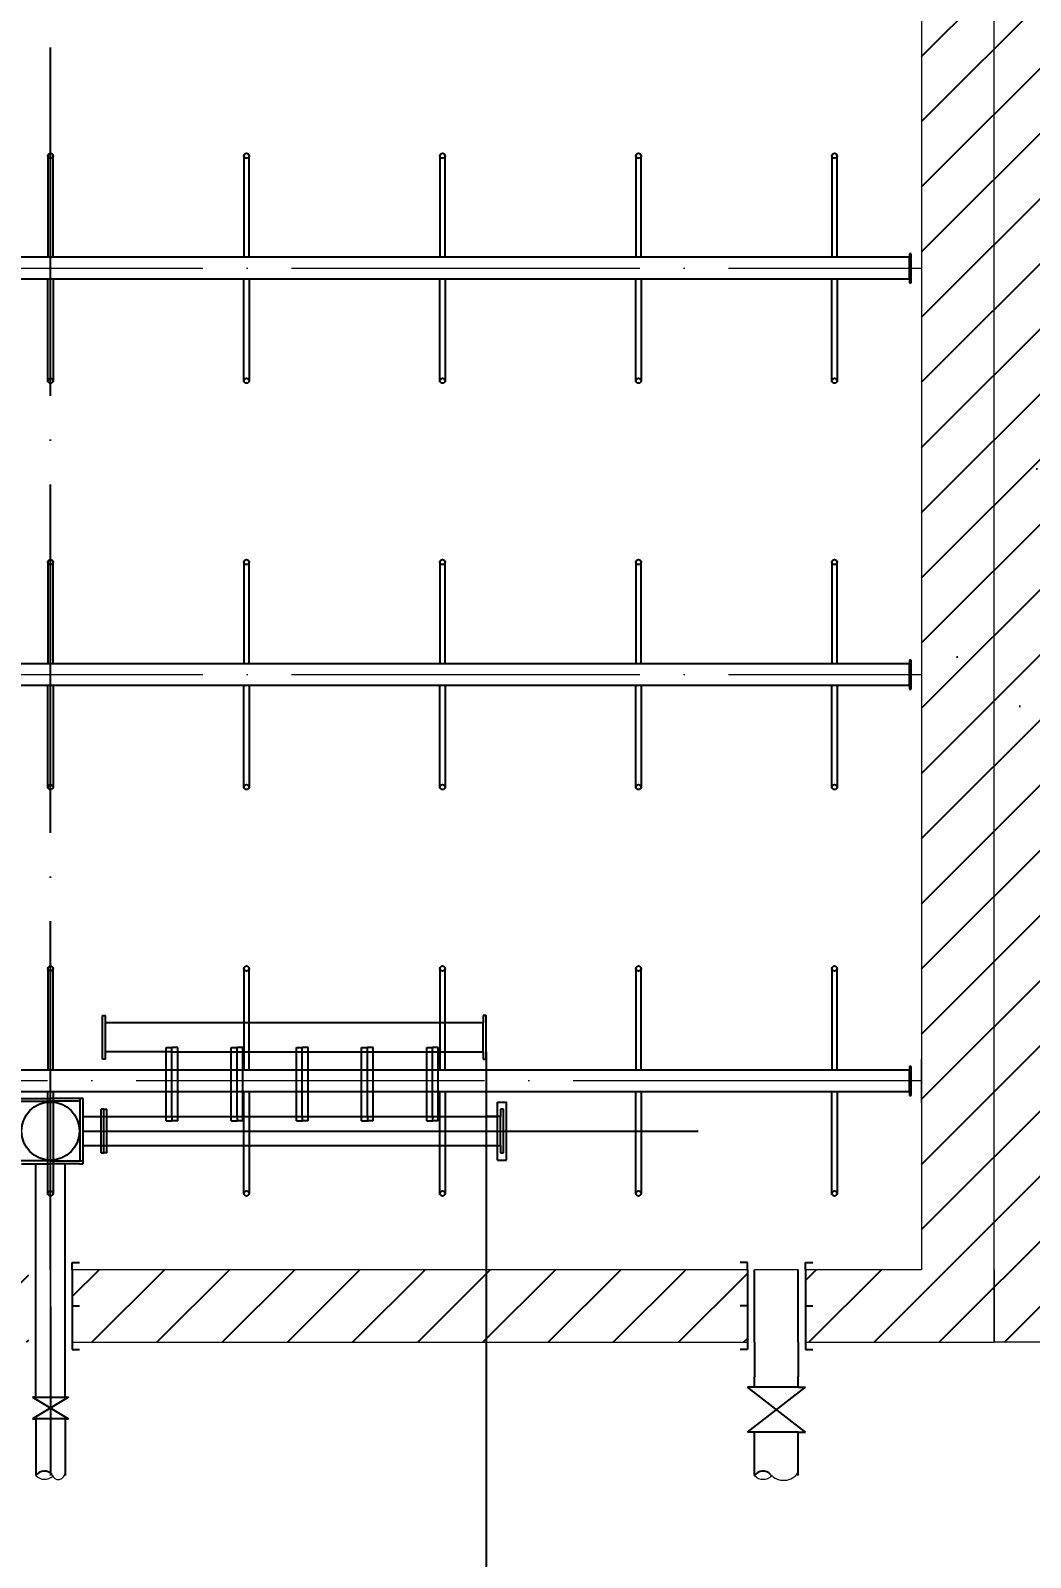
# Model space of a CAD drawing. Header units: millimetres. Extents: x 279 to 2876, y -494 to 1800.
# Drawn here: x 1067.2 to 1136.1, y 142.6 to 247.8 of the extents above; entities that cross this region are included whole.
import ezdxf

# ---------------------------------------------------------------- set-up
doc = ezdxf.new("R2010")
doc.units = ezdxf.units.MM
doc.linetypes.add('ACAD_ISO04W100', pattern=[30, 24, -3, 0, -3])
doc.layers.add('图层2', color=5, linetype='Continuous', lineweight=25, plot=False)
doc.layers.add('图层3', color=2, linetype='Continuous')
doc.styles.get("Standard").update_dxf_attribs({"font": 'txt', "bigfont": 'gbcbig.shx'})
doc.dimstyles.new('副本 ISO-25', dxfattribs={"dimtxt": 2.5, "dimasz": 2.5, "dimexe": 2, "dimexo": 2, "dimtad": 1, "dimlfac": 100, "dimtxsty": 'Standard', "dimblk": 'ARCHTICK', "dimcen": 2.5, "dimadec": 0, "dimazin": 0, "dimtfac": 1, "dimtmove": 0, "dimatfit": 3, "dimfxl": 1, "dimarcsym": 0})

# ---------------------------------------------------------------- blocks, each defined once
blk = doc.blocks.new('_ArchTick')
at = {"color": 0, "linetype": 'ByBlock', "const_width": 0.15}
blk.add_lwpolyline([(-0.5, -0.5), (0.5, 0.5)], dxfattribs=at)
blk = doc.blocks.new('*D74')
at = {"layer": '图层3', "color": 0, "lineweight": -2, "transparency": 16777216}
for p, q in [((1038.57, 177.44), (1038.57, 123.8)), ((1098.57, 177.44), (1098.57, 123.8)), ((1038.57, 125.8), (1098.57, 125.8))]:
    blk.add_line(p, q, dxfattribs=at)
at = {"layer": '图层3', "color": 0, "lineweight": -2, "transparency": 16777216, "xscale": 2.5, "yscale": 2.5, "zscale": 2.5, "rotation": 180}
blk.add_blockref('_ArchTick', (1038.57, 125.8), dxfattribs=at)
at = {"layer": '图层3', "color": 0, "lineweight": -2, "transparency": 16777216, "xscale": 2.5, "yscale": 2.5, "zscale": 2.5}
blk.add_blockref('_ArchTick', (1098.57, 125.8), dxfattribs=at)
at = {"layer": '图层3', "color": 0, "transparency": 16777216, "insert": (1068.57, 127.67), "char_height": 2.5, "attachment_point": 5}
blk.add_mtext('6000', dxfattribs=at)

msp = doc.modelspace()

# ---------------------------------------------------------------- hatches: boundary and pattern name
at = {"layer": '图层3'}
h = msp.add_hatch(dxfattribs=at)
h.set_pattern_fill('ANSI31', color=256, style=0)
h.set_pattern_definition([(45, (155.4213, -677.7282), (-2.245064, 2.245064), [])])
h.paths.add_polyline_path([(1020.5659, 162.43685), (1020.5659, 157.43685), (1067.0659, 157.43685), (1067.0659, 162.43685)])
h.paths.add_polyline_path([(1070.0659, 162.43685), (1070.0659, 157.43685), (1116.5659, 157.43685), (1116.5659, 162.43685)])
h.paths.add_polyline_path([(1003.5659, 157.43685), (1016.5659, 157.43685), (1016.5659, 162.43685), (1008.5659, 162.43685), (1008.5659, 172.43685), (1008.5659, 174.68685), (1003.5659, 174.68685), (1003.5659, 167.43685), (1003.5659, 162.43685)])
h.paths.add_polyline_path([(1003.5659, 176.18685), (1008.5659, 176.18685), (1008.5659, 202.68685), (1003.5659, 202.68685)])
h.paths.add_polyline_path([(1008.5659, 407.43685), (1008.5659, 412.43685), (1022.26142, 412.43685), (1027.26379, 417.43685), (1003.5659, 417.43685), (1003.5659, 400.18685), (1008.5659, 400.18685), (1008.5659, 402.43685)])
h.paths.add_polyline_path([(1027.26379, 417.43685), (1022.26142, 412.43685), (1033.1433, 412.43685), (1038.14568, 417.43685)])
h.paths.add_polyline_path([(1038.14568, 417.43685), (1033.1433, 412.43685), (1067.0659, 412.43685), (1067.0659, 417.43685)])
h.paths.add_polyline_path([(1003.5659, 372.18685), (1008.5659, 372.18685), (1008.5659, 398.68685), (1003.5659, 398.68685)])
h.paths.add_polyline_path([(1008.5659, 370.68685), (1003.5659, 370.68685), (1003.5659, 344.18685), (1008.5659, 344.18685)])
h.paths.add_polyline_path([(1008.5659, 342.68685), (1003.5659, 342.68685), (1003.5659, 316.18685), (1008.5659, 316.18685)])
h.paths.add_polyline_path([(1008.5659, 314.68685), (1003.5659, 314.68685), (1003.5659, 288.18685), (1008.5659, 288.18685)])
h.paths.add_polyline_path([(1003.5659, 260.18685), (1008.5659, 260.18685), (1008.5659, 286.68685), (1003.5659, 286.68685)])
h.paths.add_polyline_path([(1003.5659, 232.18685), (1008.5659, 232.18685), (1008.5659, 258.68685), (1003.5659, 258.68685)])
h.paths.add_polyline_path([(1008.5659, 230.68685), (1003.5659, 230.68685), (1003.5659, 204.18685), (1008.5659, 204.18685)])
h.paths.add_polyline_path([(1133.5659, 407.43685), (1133.5659, 412.43685), (1133.5659, 417.43685), (1070.0659, 417.43685), (1070.0659, 412.43685), (1128.5659, 412.43685), (1128.5659, 402.43685), (1128.5659, 162.43685), (1120.5659, 162.43685), (1120.5659, 157.43685), (1133.5659, 157.43685)])
h.paths.add_polyline_path([(1138.5659, 412.43685), (1197.0659, 412.43685), (1197.0659, 417.43685), (1133.5659, 417.43685), (1133.5659, 412.43685), (1133.5659, 402.43685), (1133.5659, 157.43685), (1146.5659, 157.43685), (1146.5659, 162.43685), (1138.5659, 162.43685), (1138.5659, 402.43685)])
h.paths.add_polyline_path([(1258.5659, 412.43685), (1258.5659, 407.43685), (1258.5659, 402.43685), (1258.5659, 400.18685), (1263.5659, 400.18685), (1263.5659, 417.43685), (1200.0659, 417.43685), (1200.0659, 412.43685)])
h.paths.add_polyline_path([(1258.5659, 372.18685), (1263.5659, 372.18685), (1263.5659, 398.68685), (1258.5659, 398.68685)])
h.paths.add_polyline_path([(1258.5659, 344.18685), (1263.5659, 344.18685), (1263.5659, 370.68685), (1258.5659, 370.68685)])
h.paths.add_polyline_path([(1258.5659, 316.18685), (1263.5659, 316.18685), (1263.5659, 342.68685), (1258.5659, 342.68685)])
h.paths.add_polyline_path([(1258.5659, 288.18685), (1263.5659, 288.18685), (1263.5659, 314.68685), (1258.5659, 314.68685)])
h.paths.add_polyline_path([(1258.5659, 260.18685), (1263.5659, 260.18685), (1263.5659, 286.68685), (1258.5659, 286.68685)])
h.paths.add_polyline_path([(1263.5659, 258.68685), (1258.5659, 258.68685), (1258.5659, 232.18685), (1263.5659, 232.18685)])
h.paths.add_polyline_path([(1263.5659, 230.68685), (1258.5659, 230.68685), (1258.5659, 204.18685), (1263.5659, 204.18685)])
h.paths.add_polyline_path([(1258.5659, 176.18685), (1263.5659, 176.18685), (1263.5659, 202.68685), (1258.5659, 202.68685)])
h.paths.add_polyline_path([(1258.5659, 162.43685), (1250.5659, 162.43685), (1250.5659, 157.43685), (1263.5659, 157.43685), (1263.5659, 162.43685), (1263.5659, 172.43685), (1263.5659, 174.68685), (1258.5659, 174.68685)])
h.paths.add_polyline_path([(1246.5659, 157.43685), (1246.5659, 162.43685), (1200.0659, 162.43685), (1200.0659, 157.43685)])
h.paths.add_polyline_path([(1150.5659, 162.43685), (1150.5659, 157.43685), (1197.0659, 157.43685), (1197.0659, 162.43685)])
h.paths.add_polyline_path([(1276.56598, 162.43685), (1276.56598, 172.43685), (1276.56598, 174.68685), (1271.56598, 174.68685), (1271.56598, 167.43685), (1271.56598, 162.43685), (1271.56598, 157.43685), (1284.56598, 157.43685), (1284.56598, 162.43685)])
h.paths.add_polyline_path([(1288.56598, 162.43685), (1288.56598, 157.43685), (1335.06598, 157.43685), (1335.06598, 162.43685)])
h.paths.add_polyline_path([(1338.06598, 162.43685), (1338.06598, 157.43685), (1384.56598, 157.43685), (1384.56598, 162.43685)], flags=17)
h.paths.add_polyline_path([(1276.56598, 202.68685), (1271.56598, 202.68685), (1271.56598, 176.18685), (1276.56598, 176.18685)])
h.paths.add_polyline_path([(1271.56598, 204.18685), (1276.56598, 204.18685), (1276.56598, 230.68685), (1271.56598, 230.68685)])
h.paths.add_polyline_path([(1271.56598, 232.18685), (1276.56598, 232.18685), (1276.56598, 258.68685), (1271.56598, 258.68685)])
h.paths.add_polyline_path([(1276.56598, 286.68685), (1271.56598, 286.68685), (1271.56598, 260.18685), (1276.56598, 260.18685)])
h.paths.add_polyline_path([(1276.56598, 314.68685), (1271.56598, 314.68685), (1271.56598, 288.18685), (1276.56598, 288.18685)])
h.paths.add_polyline_path([(1271.56598, 316.18685), (1276.56598, 316.18685), (1276.56598, 342.68685), (1271.56598, 342.68685)])
h.paths.add_polyline_path([(1271.56598, 344.18685), (1276.56598, 344.18685), (1276.56598, 370.68685), (1271.56598, 370.68685)])
h.paths.add_polyline_path([(1276.56598, 398.68685), (1271.56598, 398.68685), (1271.56598, 372.18685), (1276.56598, 372.18685)])
h.paths.add_polyline_path([(1276.56598, 412.43685), (1335.06598, 412.43685), (1335.06598, 417.43685), (1271.56598, 417.43685), (1271.56598, 400.18685), (1276.56598, 400.18685), (1276.56598, 402.43685), (1276.56598, 407.43685)])
h.paths.add_polyline_path([(1338.06598, 417.43685), (1338.06598, 412.43685), (1396.56598, 412.43685), (1396.56598, 402.43685), (1396.56598, 162.43685), (1388.56598, 162.43685), (1388.56598, 157.43685), (1401.56598, 157.43685), (1401.56598, 407.43685), (1401.56598, 412.43685), (1401.56598, 417.43685)])
h = msp.add_hatch(dxfattribs=at)
h.set_pattern_fill('AR-CONC', color=256, scale=0.25, style=0)
h.set_pattern_definition([(50, (155.42, -677.73), (45.5462, -3.9848), [4.7625, -52.3875]), (355, (155.42, -677.73), (-8.8107, 47.7642), [3.81, -41.91]), (100.451, (159.217, -678.06), (36.7356, 43.7792), [4.0475, -44.5225]), (46.1842, (155.42, -665.03), (67.7698, -10.5106), [7.1437, -78.5812]), (96.6356, (161.07, -665.904), (59.351, 61.8564), [6.0713, -66.7837]), (351.184, (155.42, -665.03), (59.3512, 61.8563), [5.715, -62.865]), (21, (161.77, -668.203), (37.9037, -25.5664), [4.7625, -52.3875]), (326, (161.77, -668.203), (15.4505, 46.047), [3.81, -41.91]), (71.4514, (164.93, -670.334), (53.3541, 20.4807), [4.0475, -44.5225]), (37.5, (155.421, -677.728), (0.77215, 21.13876), [0, -41.402, 0, -42.545, 0, -42.06875]), (7.5, (155.421, -677.728), (16.70492, 25.04514), [0, -24.257, 0, -40.4495, 0, -16.03375]), (327.5, (141.26, -677.728), (33.89765, -1.43219), [0, -15.875, 0, -49.53, 0, -65.7225]), (317.5, (134.91, -677.728), (37.0323, 6.3566), [0, -20.6375, 0, -32.893, 0, -46.6725])])
h.paths.add_polyline_path([(1008.5659, 398.68685), (1003.5659, 398.68685), (1003.5659, 372.18685), (1008.5659, 372.18685)])
h.paths.add_polyline_path([(1008.5659, 412.43685), (1022.26142, 412.43685), (1027.26379, 417.43685), (1003.5659, 417.43685), (1003.5659, 400.18685), (1008.5659, 400.18685), (1008.5659, 402.43685), (1008.5659, 407.43685)])
h.paths.add_polyline_path([(1067.0659, 417.43685), (1038.14568, 417.43685), (1033.1433, 412.43685), (1067.0659, 412.43685)])
h.paths.add_polyline_path([(1038.14568, 417.43685), (1027.26379, 417.43685), (1022.26142, 412.43685), (1033.1433, 412.43685)])
h.paths.add_polyline_path([(1133.5659, 417.43685), (1070.0659, 417.43685), (1070.0659, 412.43685), (1128.5659, 412.43685), (1128.5659, 402.43685), (1128.5659, 162.43685), (1120.5659, 162.43685), (1120.5659, 157.43685), (1133.5659, 157.43685), (1133.5659, 407.43685), (1133.5659, 412.43685)])
h.paths.add_polyline_path([(1116.5659, 162.43685), (1070.0659, 162.43685), (1070.0659, 157.43685), (1116.5659, 157.43685)])
h.paths.add_polyline_path([(1067.0659, 162.43685), (1020.5659, 162.43685), (1020.5659, 157.43685), (1067.0659, 157.43685)])
h.paths.add_polyline_path([(1008.5659, 172.43685), (1008.5659, 174.68685), (1003.5659, 174.68685), (1003.5659, 167.43685), (1003.5659, 162.43685), (1003.5659, 157.43685), (1016.5659, 157.43685), (1016.5659, 162.43685), (1008.5659, 162.43685)])
h.paths.add_polyline_path([(1008.5659, 202.68685), (1003.5659, 202.68685), (1003.5659, 176.18685), (1008.5659, 176.18685)])
h.paths.add_polyline_path([(1008.5659, 230.68685), (1003.5659, 230.68685), (1003.5659, 204.18685), (1008.5659, 204.18685)])
h.paths.add_polyline_path([(1008.5659, 258.68685), (1003.5659, 258.68685), (1003.5659, 232.18685), (1008.5659, 232.18685)])
h.paths.add_polyline_path([(1008.5659, 286.68685), (1003.5659, 286.68685), (1003.5659, 260.18685), (1008.5659, 260.18685)])
h.paths.add_polyline_path([(1008.5659, 314.68685), (1003.5659, 314.68685), (1003.5659, 288.18685), (1008.5659, 288.18685)])
h.paths.add_polyline_path([(1008.5659, 342.68685), (1003.5659, 342.68685), (1003.5659, 316.18685), (1008.5659, 316.18685)])
h.paths.add_polyline_path([(1008.5659, 370.68685), (1003.5659, 370.68685), (1003.5659, 344.18685), (1008.5659, 344.18685)])
h.paths.add_polyline_path([(1138.5659, 402.43685), (1138.5659, 412.43685), (1197.0659, 412.43685), (1197.0659, 417.43685), (1133.5659, 417.43685), (1133.5659, 412.43685), (1133.5659, 402.43685), (1133.5659, 157.43685), (1146.5659, 157.43685), (1146.5659, 162.43685), (1138.5659, 162.43685)])
h.paths.add_polyline_path([(1263.5659, 417.43685), (1200.0659, 417.43685), (1200.0659, 412.43685), (1258.5659, 412.43685), (1258.5659, 407.43685), (1258.5659, 402.43685), (1258.5659, 400.18685), (1263.5659, 400.18685)])
h.paths.add_polyline_path([(1263.5659, 398.68685), (1258.5659, 398.68685), (1258.5659, 372.18685), (1263.5659, 372.18685)])
h.paths.add_polyline_path([(1263.5659, 370.68685), (1258.5659, 370.68685), (1258.5659, 344.18685), (1263.5659, 344.18685)])
h.paths.add_polyline_path([(1263.5659, 342.68685), (1258.5659, 342.68685), (1258.5659, 316.18685), (1263.5659, 316.18685)])
h.paths.add_polyline_path([(1276.56598, 342.68685), (1271.56598, 342.68685), (1271.56598, 316.18685), (1276.56598, 316.18685)])
h.paths.add_polyline_path([(1276.56598, 370.68685), (1271.56598, 370.68685), (1271.56598, 344.18685), (1276.56598, 344.18685)])
h.paths.add_polyline_path([(1276.56598, 398.68685), (1271.56598, 398.68685), (1271.56598, 372.18685), (1276.56598, 372.18685)])
h.paths.add_polyline_path([(1276.56598, 412.43685), (1335.06598, 412.43685), (1335.06598, 417.43685), (1271.56598, 417.43685), (1271.56598, 400.18685), (1276.56598, 400.18685), (1276.56598, 402.43685), (1276.56598, 407.43685)])
h.paths.add_polyline_path([(1263.5659, 314.68685), (1258.5659, 314.68685), (1258.5659, 288.18685), (1263.5659, 288.18685)])
h.paths.add_polyline_path([(1276.56598, 314.68685), (1271.56598, 314.68685), (1271.56598, 288.18685), (1276.56598, 288.18685)])
h.paths.add_polyline_path([(1276.56598, 286.68685), (1271.56598, 286.68685), (1271.56598, 260.18685), (1276.56598, 260.18685)])
h.paths.add_polyline_path([(1263.5659, 286.68685), (1258.5659, 286.68685), (1258.5659, 260.18685), (1263.5659, 260.18685)])
h.paths.add_polyline_path([(1263.5659, 258.68685), (1258.5659, 258.68685), (1258.5659, 232.18685), (1263.5659, 232.18685)])
h.paths.add_polyline_path([(1276.56598, 258.68685), (1271.56598, 258.68685), (1271.56598, 232.18685), (1276.56598, 232.18685)])
h.paths.add_polyline_path([(1276.56598, 230.68685), (1271.56598, 230.68685), (1271.56598, 204.18685), (1276.56598, 204.18685)])
h.paths.add_polyline_path([(1263.5659, 230.68685), (1258.5659, 230.68685), (1258.5659, 204.18685), (1263.5659, 204.18685)])
h.paths.add_polyline_path([(1263.5659, 202.68685), (1258.5659, 202.68685), (1258.5659, 176.18685), (1263.5659, 176.18685)])
h.paths.add_polyline_path([(1276.56598, 202.68685), (1271.56598, 202.68685), (1271.56598, 176.18685), (1276.56598, 176.18685)])
h.paths.add_polyline_path([(1246.5659, 162.43685), (1200.0659, 162.43685), (1200.0659, 157.43685), (1246.5659, 157.43685)])
h.paths.add_polyline_path([(1263.5659, 162.43685), (1263.5659, 172.43685), (1263.5659, 174.68685), (1258.5659, 174.68685), (1258.5659, 162.43685), (1250.5659, 162.43685), (1250.5659, 157.43685), (1263.5659, 157.43685)])
h.paths.add_polyline_path([(1284.56598, 162.43685), (1276.56598, 162.43685), (1276.56598, 172.43685), (1276.56598, 174.68685), (1271.56598, 174.68685), (1271.56598, 167.43685), (1271.56598, 162.43685), (1271.56598, 157.43685), (1284.56598, 157.43685)])
h.paths.add_polyline_path([(1335.06598, 162.43685), (1288.56598, 162.43685), (1288.56598, 157.43685), (1335.06598, 157.43685)])
h.paths.add_polyline_path([(1197.0659, 162.43685), (1150.5659, 162.43685), (1150.5659, 157.43685), (1197.0659, 157.43685)])
h.paths.add_polyline_path([(1384.56598, 162.43685), (1338.06598, 162.43685), (1338.06598, 157.43685), (1384.56598, 157.43685)])
h.paths.add_polyline_path([(1401.56598, 407.43685), (1401.56598, 412.43685), (1401.56598, 417.43685), (1338.06598, 417.43685), (1338.06598, 412.43685), (1396.56598, 412.43685), (1396.56598, 402.43685), (1396.56598, 162.43685), (1388.56598, 162.43685), (1388.56598, 157.43685), (1401.56598, 157.43685)])

# ---------------------------------------------------------------- linework, layer by layer
at = {"linetype": 'ACAD_ISO04W100'}
for p, q in [((1068.5659, 162.43685), (1068.5659, 412.43685)), ((1068.5659, 159.88482), (1068.5659, 148.24685))]:
    msp.add_line(p, q, dxfattribs=at)
at = {"lineweight": 0}
for p, q in [((1133.5659, 157.43685), (1133.5659, 407.43685)), ((1133.5659, 157.43685), (1133.5659, 407.43685)), ((1128.5659, 402.43685), (1128.5659, 162.43685)), ((1128.5659, 173.93685), (1128.5659, 176.93685)), ((1068.5659, 162.43685), (1068.5659, 159.88482)), ((1116.5659, 162.43685), (1070.0659, 162.43685)), ((1120.0659, 162.43685), (1117.0659, 162.43685)), ((1128.5659, 162.43685), (1120.5659, 162.43685)), ((1133.5659, 162.43685), (1133.5659, 157.43685)), ((1133.5659, 162.43685), (1133.5659, 157.43685)), ((1070.0659, 157.43685), (1116.5659, 157.43685)), ((1120.5659, 157.43685), (1133.5659, 157.43685)), ((1146.5659, 157.43685), (1133.5659, 157.43685))]:
    msp.add_line(p, q, dxfattribs=at)
at = {"linetype": 'ACAD_ISO04W100', "lineweight": 0}
for p, q in [((1055.0659, 231.43685), (1128.5659, 231.43685)), ((1055.0659, 203.43685), (1128.5659, 203.43685)), ((1128.5659, 175.43685), (1008.5659, 175.43685)), ((1068.5659, 159.88482), (1068.5659, 162.43685))]:
    msp.add_line(p, q, dxfattribs=at)
for p, q in [((1072.1449, 179.63742), (1072.1449, 179.93742)), ((1072.1449, 179.93742), (1072.3449, 179.93742)), ((1072.3449, 176.93742), (1072.3449, 179.93742)), ((1098.5659, 179.93742), (1098.3659, 179.93742)), ((1098.3659, 179.93742), (1098.3659, 179.43742)), ((1098.5659, 179.43742), (1098.5659, 179.93742)), ((1072.1449, 179.43742), (1072.1449, 179.63742)), ((1072.1449, 177.43742), (1072.1449, 179.43742)), ((1098.3659, 179.43742), (1072.3449, 179.43742)), ((1098.3659, 177.43742), (1098.3659, 179.43742)), ((1098.5659, 176.93742), (1098.5659, 179.43742)), ((1072.1449, 176.93742), (1072.1449, 177.43742)), ((1072.3449, 176.93742), (1072.1449, 176.93742)), ((1074.16509, 177.43742), (1072.3449, 177.43742)), ((1076.93174, 177.43742), (1074.16509, 177.43742)), ((1076.53174, 172.68742), (1076.53174, 177.73742)), ((1076.53174, 177.73742), (1076.93174, 177.73742)), ((1076.93174, 172.98742), (1076.93174, 177.73742)), ((1077.33174, 177.73742), (1076.93174, 177.73742)), ((1076.93174, 172.98742), (1076.93174, 177.73742)), ((1076.93174, 177.43742), (1098.3659, 177.43742)), ((1077.33174, 172.68742), (1077.33174, 177.73742)), ((1081.01857, 172.68742), (1081.01857, 177.73742)), ((1081.01857, 177.73742), (1081.41857, 177.73742)), ((1081.41857, 172.98742), (1081.41857, 177.73742)), ((1081.41857, 172.98742), (1081.41857, 177.73742)), ((1081.81857, 177.73742), (1081.41857, 177.73742)), ((1081.41857, 172.98742), (1081.41857, 177.73742)), ((1081.81857, 172.68742), (1081.81857, 177.73742)), ((1085.5054, 172.68742), (1085.5054, 177.73742)), ((1085.5054, 177.73742), (1085.9054, 177.73742)), ((1085.9054, 172.98742), (1085.9054, 177.73742)), ((1085.9054, 172.98742), (1085.9054, 177.73742)), ((1086.3054, 177.73742), (1085.9054, 177.73742)), ((1085.9054, 172.98742), (1085.9054, 177.73742)), ((1086.3054, 172.68742), (1086.3054, 177.73742)), ((1089.99223, 172.68742), (1089.99223, 177.73742)), ((1089.99223, 177.73742), (1090.39223, 177.73742)), ((1090.39223, 172.98742), (1090.39223, 177.73742)), ((1090.39223, 172.98742), (1090.39223, 177.73742)), ((1090.79223, 177.73742), (1090.39223, 177.73742)), ((1090.39223, 172.98742), (1090.39223, 177.73742)), ((1090.79223, 172.68742), (1090.79223, 177.73742)), ((1094.47907, 172.68742), (1094.47907, 177.73742)), ((1094.47907, 177.73742), (1094.87907, 177.73742)), ((1094.87907, 172.98742), (1094.87907, 177.73742)), ((1095.27907, 177.73742), (1094.87907, 177.73742)), ((1094.87907, 172.98742), (1094.87907, 177.73742)), ((1094.87907, 172.98742), (1094.87907, 177.67817)), ((1095.27907, 172.68742), (1095.27907, 177.73742)), ((1098.3659, 177.43742), (1098.3659, 176.93742)), ((1098.3659, 176.93742), (1098.5659, 176.93742)), ((1066.3159, 174.23742), (1068.5659, 174.23742)), ((1066.5159, 174.03742), (1068.5659, 174.03742)), ((1070.8159, 174.23742), (1068.5659, 174.23742)), ((1070.6159, 174.03742), (1068.5659, 174.03742)), ((1068.5659, 169.93742), (1068.5659, 174.03742)), ((1070.6159, 169.93742), (1070.6159, 174.23742)), ((1070.8159, 169.73742), (1070.8159, 174.23742)), ((1099.3659, 173.95045), (1099.3659, 173.98742)), ((1099.3659, 173.98742), (1099.6659, 173.98742)), ((1099.3659, 170.22563), (1099.3659, 173.95045)), ((1099.6659, 173.98742), (1099.9659, 173.98742)), ((1099.9659, 173.95045), (1099.9659, 173.98742)), ((1099.9659, 170.22563), (1099.9659, 173.95045)), ((1070.8159, 172.98742), (1091.77106, 172.98742)), ((1072.0449, 170.48742), (1072.0449, 173.48742)), ((1072.2449, 173.48742), (1072.0449, 173.48742)), ((1072.2449, 173.18742), (1072.2449, 173.48742)), ((1072.2449, 173.48742), (1072.4449, 173.48742)), ((1072.2449, 172.98742), (1072.2449, 173.18742)), ((1072.2449, 170.98742), (1072.2449, 172.98742)), ((1072.4449, 170.48742), (1072.4449, 173.48742)), ((1072.4449, 172.98742), (1099.3659, 172.98742)), ((1076.53174, 172.68742), (1076.93174, 172.68742)), ((1076.93174, 172.98742), (1076.93174, 172.68742)), ((1076.93174, 172.98742), (1076.93174, 172.68742)), ((1077.33174, 172.68742), (1076.93174, 172.68742)), ((1081.01857, 172.68742), (1081.41857, 172.68742)), ((1081.41857, 172.98742), (1081.41857, 172.68742)), ((1081.41857, 172.98742), (1081.41857, 172.68742)), ((1081.81857, 172.68742), (1081.41857, 172.68742)), ((1085.5054, 172.68742), (1085.9054, 172.68742)), ((1085.9054, 172.98742), (1085.9054, 172.68742)), ((1085.9054, 172.98742), (1085.9054, 172.68742)), ((1086.3054, 172.68742), (1085.9054, 172.68742)), ((1089.99223, 172.68742), (1090.39223, 172.68742)), ((1090.39223, 172.98742), (1090.39223, 172.68742)), ((1090.39223, 172.98742), (1090.39223, 172.68742)), ((1090.79223, 172.68742), (1090.39223, 172.68742)), ((1091.77106, 172.98742), (1098.5659, 172.98742)), ((1094.47907, 172.68742), (1094.87907, 172.68742)), ((1094.87907, 172.98742), (1094.87907, 172.68742)), ((1094.87907, 172.98742), (1094.87907, 172.68742)), ((1095.27907, 172.68742), (1094.87907, 172.68742)), ((1099.5659, 172.98742), (1098.5659, 172.98742)), ((1099.7659, 173.48742), (1099.5659, 173.48742)), ((1099.5659, 173.48742), (1099.5659, 172.98742)), ((1099.5659, 170.98742), (1099.5659, 172.98742)), ((1099.7659, 172.98742), (1099.7659, 173.48742)), ((1099.7659, 170.48742), (1099.7659, 172.98742)), ((1070.8159, 171.98742), (1113.1761, 171.98742)), ((1072.2449, 171.98742), (1072.4449, 171.98742)), ((1070.8159, 170.98742), (1092.84291, 170.98742)), ((1072.0449, 170.48742), (1072.2449, 170.48742)), ((1072.2449, 170.48742), (1072.2449, 170.98742)), ((1072.4449, 170.48742), (1072.2449, 170.48742)), ((1092.84291, 170.98742), (1098.5659, 170.98742)), ((1098.5659, 170.98742), (1099.5659, 170.98742)), ((1099.5659, 170.98742), (1099.5659, 170.48742)), ((1099.5659, 170.48742), (1099.7659, 170.48742)), ((1068.5659, 169.93742), (1066.3159, 169.93742)), ((1066.5659, 169.73742), (1068.5659, 169.73742)), ((1067.5659, 154.15316), (1067.5659, 169.73742)), ((1068.5659, 169.93742), (1070.8159, 169.93742)), ((1070.5659, 169.73742), (1068.5659, 169.73742)), ((1069.5659, 154.15316), (1069.5659, 169.73742)), ((1070.5659, 169.73742), (1070.8159, 169.73742)), ((1099.3659, 169.98742), (1099.3659, 170.22563)), ((1099.3659, 169.98742), (1099.8159, 169.98742)), ((1099.6659, 169.98742), (1099.9659, 169.98742)), ((1099.9659, 169.98742), (1099.9659, 170.22563)), ((1070.0659, 162.43685), (1070.0659, 162.93685)), ((1070.0659, 162.93685), (1070.5659, 162.93685)), ((1070.0659, 162.43685), (1070.0659, 157.43685)), ((1116.5659, 162.93685), (1116.0659, 162.93685)), ((1116.5659, 162.43685), (1116.5659, 162.93685)), ((1116.5659, 162.43685), (1116.5659, 157.43685)), ((1120.5659, 162.43685), (1120.5659, 162.93685)), ((1120.5659, 162.93685), (1121.0659, 162.93685)), ((1120.5659, 162.43685), (1120.5659, 157.43685)), ((1070.0659, 159.93685), (1070.5659, 159.93685)), ((1116.5659, 159.93685), (1116.0659, 159.93685)), ((1120.5659, 159.93685), (1121.0659, 159.93685)), ((1070.0659, 157.43685), (1070.0659, 156.93685)), ((1070.0659, 156.93685), (1070.5659, 156.93685)), ((1116.5659, 156.93685), (1116.0659, 156.93685)), ((1116.5659, 157.43685), (1116.5659, 156.93685)), ((1117.0659, 157.43685), (1117.0659, 155.04435)), ((1117.0659, 157.43685), (1117.0659, 155.04435)), ((1117.0659, 157.43685), (1117.0659, 155.04435)), ((1117.0659, 157.43685), (1117.0659, 155.04435)), ((1120.0659, 157.43685), (1120.0659, 155.04435)), ((1120.0659, 157.43685), (1120.0659, 155.04435)), ((1120.0659, 157.43685), (1120.0659, 155.04435)), ((1120.0659, 157.43685), (1120.0659, 155.04435)), ((1120.5659, 157.43685), (1120.5659, 156.93685)), ((1120.5659, 156.93685), (1121.0659, 156.93685)), ((1067.5659, 154.15316), (1067.5659, 155.65316)), ((1117.0659, 154.34185), (1117.0659, 155.04435)), ((1117.0659, 154.34185), (1117.0659, 155.04435)), ((1117.0659, 154.34185), (1117.0659, 155.04435)), ((1117.0659, 154.34185), (1117.0659, 155.04435)), ((1120.0659, 154.34185), (1120.0659, 155.04435)), ((1120.0659, 154.34185), (1120.0659, 155.04435)), ((1120.0659, 154.34185), (1120.0659, 155.04435)), ((1120.0659, 154.34185), (1120.0659, 155.04435)), ((1067.5659, 153.65316), (1067.3159, 153.65316)), ((1067.3159, 153.65316), (1069.8159, 152.15316)), ((1069.8159, 153.65316), (1067.3159, 152.15316)), ((1067.5659, 153.65316), (1067.5659, 154.15316)), ((1067.5659, 153.65316), (1069.5659, 153.65316)), ((1069.5659, 153.65316), (1069.5659, 154.15316)), ((1069.5659, 153.65316), (1069.8159, 153.65316)), ((1117.0659, 154.34185), (1116.5659, 154.34185)), ((1120.5659, 151.24685), (1116.5659, 154.34185)), ((1116.5659, 151.24685), (1120.5659, 154.34185)), ((1120.0659, 154.34185), (1117.0659, 154.34185)), ((1120.0659, 154.34185), (1120.5659, 154.34185)), ((1067.3159, 152.15316), (1067.5659, 152.15316)), ((1069.5659, 152.15316), (1067.5659, 152.15316)), ((1067.5659, 152.15316), (1067.5659, 150.15316)), ((1069.5659, 152.15316), (1069.8159, 152.15316)), ((1069.5659, 152.15316), (1069.5659, 150.15316)), ((1117.0659, 151.24685), (1116.5659, 151.24685)), ((1117.0659, 148.24685), (1117.0659, 151.24685)), ((1120.0659, 151.24685), (1117.0659, 151.24685)), ((1120.0659, 148.24685), (1120.0659, 151.24685)), ((1120.0659, 151.24685), (1120.5659, 151.24685)), ((1067.5659, 150.15316), (1067.5659, 148.24685)), ((1069.5659, 150.15316), (1069.5659, 148.24685))]:
    msp.add_line(p, q)
msp.add_circle((1068.5659, 171.98742), 2)
at = {"lineweight": 0}
for centre, radius, start, end in [((1069.11289, 148.43464), 0.45481, 192.990295, 5.0910891), ((1119.06962, 149.11218), 1.19074, 220.9089818, 327.6488121), ((1068.16189, 148.81806), 0.82552, 223.7833776, 312.3866), ((1117.6603, 148.81451), 0.82192, 223.6811816, 316.1726464)]:
    msp.add_arc(centre, radius, start, end, dxfattribs=at)
for p in [(1076.93174, 172.98742), (1081.41857, 172.98742), (1085.9054, 172.98742), (1090.39223, 172.98742), (1094.87907, 172.98742)]:
    msp.add_point(p)
at = {"layer": '图层2'}
for p, q in [((1068.3909, 239.18685), (1068.3909, 232.18685)), ((1068.7409, 232.18685), (1068.7409, 239.18685)), ((1081.8909, 239.18685), (1081.8909, 232.18685)), ((1082.2409, 232.18685), (1082.2409, 239.18685)), ((1095.3909, 239.18685), (1095.3909, 232.18685)), ((1095.7409, 232.18685), (1095.7409, 239.18685)), ((1108.8909, 239.18685), (1108.8909, 232.18685)), ((1109.2409, 232.18685), (1109.2409, 239.18685)), ((1122.3909, 239.18685), (1122.3909, 232.18685)), ((1122.7409, 232.18685), (1122.7409, 239.18685)), ((1127.7409, 232.18685), (1017.77458, 232.18685)), ((1127.8409, 232.43685), (1127.7409, 232.43685)), ((1127.7409, 232.43685), (1127.7409, 232.18685)), ((1127.7409, 230.68685), (1127.7409, 232.18685)), ((1127.8409, 232.18685), (1127.8409, 232.43685)), ((1127.8409, 230.43685), (1127.8409, 232.18685)), ((1127.7409, 230.68685), (1017.77458, 230.68685)), ((1068.3909, 223.68685), (1068.3909, 230.68685)), ((1068.7409, 230.68685), (1068.7409, 223.68685)), ((1081.8909, 223.68685), (1081.8909, 230.68685)), ((1082.2409, 230.68685), (1082.2409, 223.68685)), ((1095.3909, 223.68685), (1095.3909, 230.68685)), ((1095.7409, 230.68685), (1095.7409, 223.68685)), ((1108.8909, 223.68685), (1108.8909, 230.68685)), ((1109.2409, 230.68685), (1109.2409, 223.68685)), ((1122.3909, 223.68685), (1122.3909, 230.68685)), ((1122.7409, 230.68685), (1122.7409, 223.68685)), ((1127.7409, 230.68685), (1127.7409, 230.43685)), ((1127.7409, 230.43685), (1127.8409, 230.43685)), ((1068.3909, 211.18685), (1068.3909, 204.18685)), ((1068.7409, 204.18685), (1068.7409, 211.18685)), ((1081.8909, 211.18685), (1081.8909, 204.18685)), ((1082.2409, 204.18685), (1082.2409, 211.18685)), ((1095.3909, 211.18685), (1095.3909, 204.18685)), ((1095.7409, 204.18685), (1095.7409, 211.18685)), ((1108.8909, 211.18685), (1108.8909, 204.18685)), ((1109.2409, 204.18685), (1109.2409, 211.18685)), ((1122.3909, 211.18685), (1122.3909, 204.18685)), ((1122.7409, 204.18685), (1122.7409, 211.18685)), ((1127.7409, 204.18685), (1017.77458, 204.18685)), ((1127.8409, 204.43685), (1127.7409, 204.43685)), ((1127.7409, 204.43685), (1127.7409, 204.18685)), ((1127.7409, 202.68685), (1127.7409, 204.18685)), ((1127.8409, 204.18685), (1127.8409, 204.43685)), ((1127.8409, 202.43685), (1127.8409, 204.18685)), ((1127.7409, 202.68685), (1017.77458, 202.68685)), ((1068.3909, 195.68685), (1068.3909, 202.68685)), ((1068.7409, 202.68685), (1068.7409, 195.68685)), ((1081.8909, 195.68685), (1081.8909, 202.68685)), ((1082.2409, 202.68685), (1082.2409, 195.68685)), ((1095.3909, 195.68685), (1095.3909, 202.68685)), ((1095.7409, 202.68685), (1095.7409, 195.68685)), ((1108.8909, 195.68685), (1108.8909, 202.68685)), ((1109.2409, 202.68685), (1109.2409, 195.68685)), ((1122.3909, 195.68685), (1122.3909, 202.68685)), ((1122.7409, 202.68685), (1122.7409, 195.68685)), ((1127.7409, 202.68685), (1127.7409, 202.43685)), ((1127.7409, 202.43685), (1127.8409, 202.43685)), ((1068.3909, 183.18685), (1068.3909, 176.18685)), ((1068.7409, 176.18685), (1068.7409, 183.18685)), ((1081.8909, 183.18685), (1081.8909, 176.18685)), ((1082.2409, 176.18685), (1082.2409, 183.18685)), ((1095.3909, 183.18685), (1095.3909, 176.18685)), ((1095.7409, 176.18685), (1095.7409, 183.18685)), ((1108.8909, 183.18685), (1108.8909, 176.18685)), ((1109.2409, 176.18685), (1109.2409, 183.18685)), ((1122.3909, 183.18685), (1122.3909, 176.18685)), ((1122.7409, 176.18685), (1122.7409, 183.18685)), ((1127.7409, 176.18685), (1017.77458, 176.18685)), ((1127.8409, 176.43685), (1127.7409, 176.43685)), ((1127.7409, 176.43685), (1127.7409, 176.18685)), ((1127.7409, 174.68685), (1127.7409, 176.18685)), ((1127.8409, 176.18685), (1127.8409, 176.43685)), ((1127.8409, 174.43685), (1127.8409, 176.18685)), ((1127.7409, 174.68685), (1017.77458, 174.68685)), ((1068.3909, 167.68685), (1068.3909, 174.68685)), ((1068.7409, 174.68685), (1068.7409, 167.68685)), ((1081.8909, 167.68685), (1081.8909, 174.68685)), ((1082.2409, 174.68685), (1082.2409, 167.68685)), ((1095.3909, 167.68685), (1095.3909, 174.68685)), ((1095.7409, 174.68685), (1095.7409, 167.68685)), ((1108.8909, 167.68685), (1108.8909, 174.68685)), ((1109.2409, 174.68685), (1109.2409, 167.68685)), ((1122.3909, 167.68685), (1122.3909, 174.68685)), ((1122.7409, 174.68685), (1122.7409, 167.68685)), ((1127.7409, 174.68685), (1127.7409, 174.43685)), ((1127.7409, 174.43685), (1127.8409, 174.43685))]:
    msp.add_line(p, q, dxfattribs=at)
at = {"layer": '图层2', "color": 0}
for p, q in [((1117.0659, 157.43685), (1117.0659, 162.43685)), ((1120.0659, 157.43685), (1120.0659, 162.43685))]:
    msp.add_line(p, q, dxfattribs=at)
at = {"layer": '图层2'}
for centre in [(1068.5659, 239.18685), (1082.0659, 239.18685), (1095.5659, 239.18685), (1109.0659, 239.18685), (1122.5659, 239.18685), (1068.5659, 223.68685), (1082.0659, 223.68685), (1095.5659, 223.68685), (1109.0659, 223.68685), (1122.5659, 223.68685), (1068.5659, 211.18685), (1082.0659, 211.18685), (1095.5659, 211.18685), (1109.0659, 211.18685), (1122.5659, 211.18685), (1068.5659, 195.68685), (1082.0659, 195.68685), (1095.5659, 195.68685), (1109.0659, 195.68685), (1122.5659, 195.68685), (1068.5659, 183.18685), (1082.0659, 183.18685), (1095.5659, 183.18685), (1109.0659, 183.18685), (1122.5659, 183.18685), (1068.5659, 167.68685), (1082.0659, 167.68685), (1095.5659, 167.68685), (1109.0659, 167.68685), (1122.5659, 167.68685)]:
    msp.add_circle(centre, 0.175, dxfattribs=at)
at = {"layer": '图层2', "color": 0}
for centre in [(1068.15147, 147.85528), (1117.65147, 147.85528)]:
    msp.add_arc(centre, 0.70444, 42.6346558, 146.2295677, dxfattribs=at)

# ---------------------------------------------------------------- dimensions: what is measured, and where the dimension line sits
at = {"layer": '图层3'}
dim = msp.add_linear_dim(base=(1098.5659, 125.79631), p1=(1038.5659, 179.43742), p2=(1098.5659, 179.43742), dimstyle='副本 ISO-25', dxfattribs=at)
dim.commit()
dim.dimension.update_dxf_attribs({"geometry": '*D74', "text_midpoint": (1068.5659, 127.67131)})

doc.saveas('drawing.dxf')
